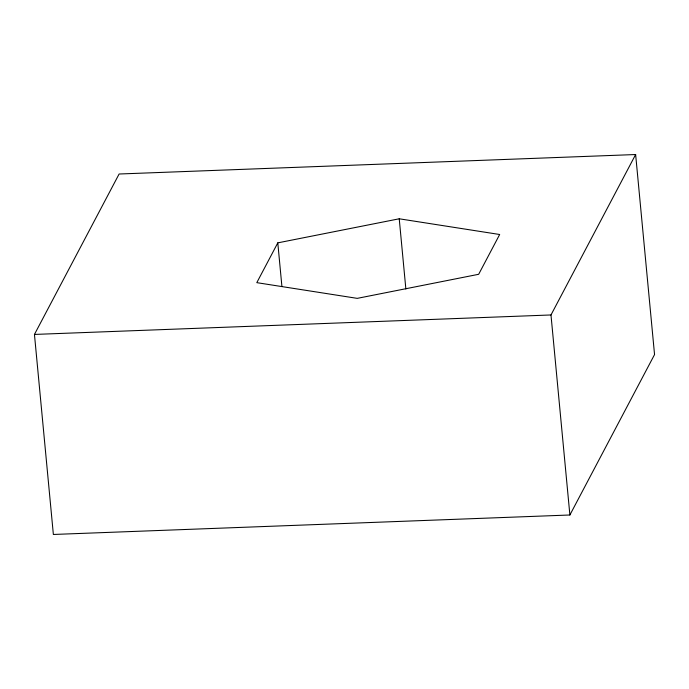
<?xml version="1.0" encoding="UTF-8"?>
<svg xmlns="http://www.w3.org/2000/svg" width="689" height="689" viewBox="0 0 689 689"><rect width="100%" height="100%" fill="white"/><g stroke="black" fill="none" stroke-linecap="round" stroke-linejoin="round"><path stroke-width="1.03" d="M34.45 334.432L119.111 174.007L635.637 154.534L654.55 354.568L569.889 514.993L53.363 534.466L34.45 334.432L550.985 314.959L635.637 154.534M277.796 242.864L256.799 282.654L357.238 298.363L478.674 274.291L499.671 234.501L399.232 218.792L277.796 242.864L281.913 286.495M550.985 314.959L569.889 514.993M399.232 218.792L405.864 289.018"/></g></svg>
